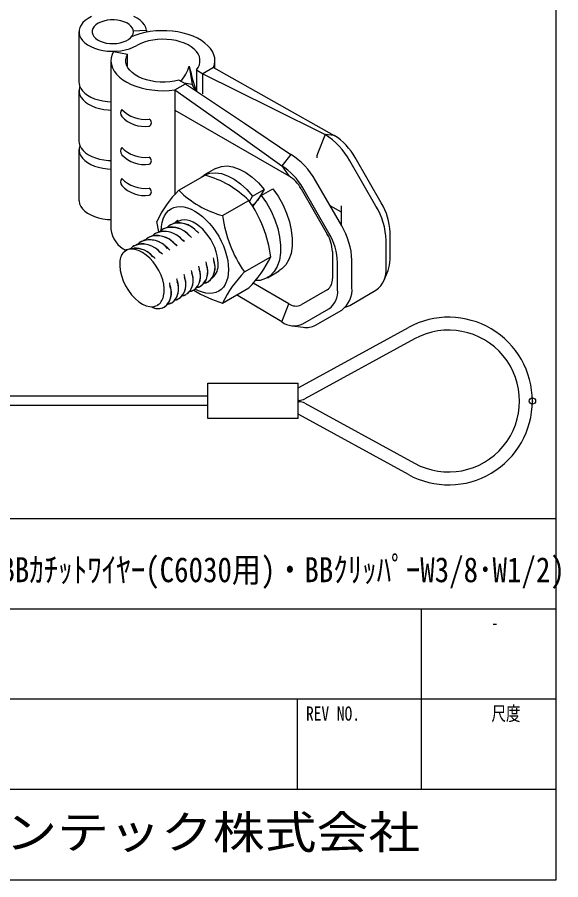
# Model space of a CAD drawing. Units: millimetres on the paper. Extents: x -141 to 141, y -97 to 98.
# Drawn here: x 98.7 to 140.9, y -97 to -30.1 of the extents above; entities that cross this region are included whole.
import ezdxf
from ezdxf.enums import TextEntityAlignment as Align

# ---------------------------------------------------------------- set-up
doc = ezdxf.new("R2010")
doc.units = ezdxf.units.MM
doc.header["$PDMODE"] = 32
doc.header["$PDSIZE"] = 0.5
doc.layers.add('0-0_文字･図枠･寸法', color=7, linetype='Continuous')
doc.layers.add('0-1_BBクリッパー', color=7, linetype='Continuous')
doc.styles.add('ＭＳ ゴシック', font='')
doc.styles.get('ＭＳ ゴシック').set_extended_font_data('MS Gothic')

msp = doc.modelspace()

# ---------------------------------------------------------------- linework, layer by layer
at = {"layer": '0-0_文字･図枠･寸法'}
for p, q in [((140.556, -97.034), (140.556, -24.784)), ((140.556, -76.034), (62.056, -76.034)), ((130.056, -76.034), (130.056, -90.034)), ((140.556, -83.034), (62.056, -83.034)), ((120.456, -83.034), (120.456, -90.034)), ((140.556, -90.034), (30.556, -90.034)), ((-141.444, -97.034), (140.556, -97.034))]:
    msp.add_line(p, q, dxfattribs=at)
msp.add_lwpolyline([(140.556, -69.034), (30.556, -69.034), (30.556, -97.034)], dxfattribs=at)
at = {"layer": '0-1_BBクリッパー'}
for p, q in [((103.514, -31.231), (103.514, -35.15)), ((107.731, -31.151), (108.751, -31.099)), ((108.751, -31.099), (108.751, -31.27)), ((107.603, -31.6), (107.603, -31.618)), ((106.195, -32.758), (107.29, -32.964)), ((107.725, -32.437), (107.992, -32.302)), ((107.29, -33.991), (107.29, -32.964)), ((105.997, -33.477), (105.997, -46.54)), ((113.95, -34.017), (113.135, -34.487)), ((113.95, -34.017), (123.315, -39.276)), ((114.06, -34.079), (114.06, -33.477)), ((112.627, -34.194), (112.627, -35.84)), ((112.627, -34.194), (113.135, -34.487)), ((113.135, -36.055), (113.135, -34.487)), ((110.964, -35.741), (111.778, -35.271)), ((111.778, -35.271), (111.269, -34.977)), ((112.551, -35.789), (112.291, -35.332)), ((103.514, -35.803), (103.514, -39.721)), ((110.964, -35.741), (110.964, -37.309)), ((110.964, -37.309), (110.964, -43.879)), ((110.964, -37.309), (119.793, -42.406)), ((122.609, -39.213), (122.026, -40.717)), ((123.315, -39.276), (122.609, -39.213)), ((103.514, -40.375), (103.514, -44.293)), ((119.95, -40.748), (119.245, -41.625)), ((126.558, -44.754), (124.529, -41.239)), ((126.976, -44.513), (124.946, -40.998)), ((114.118, -41.849), (113.213, -42.371)), ((119.245, -41.625), (119.793, -42.406)), ((111.261, -43.535), (113.297, -42.359)), ((123.899, -46.289), (121.87, -42.774)), ((116.991, -43.994), (117.896, -43.471)), ((117.896, -43.471), (117.369, -44.319)), ((120.753, -43.419), (122.783, -46.934)), ((122.906, -46.863), (120.876, -43.348)), ((116.741, -44.395), (116.991, -43.994)), ((117, -44.803), (117.664, -43.932)), ((117.641, -43.963), (117.611, -43.93)), ((114.657, -45.495), (116.693, -44.32)), ((117.159, -44.594), (116.945, -44.717)), ((123.881, -45.24), (122.999, -44.731)), ((123.881, -46.259), (123.881, -44.75)), ((109.715, -46.756), (109.563, -45.951)), ((111.178, -45.87), (111.169, -45.875)), ((110.047, -46.523), (110.038, -46.528)), ((110.612, -46.196), (110.603, -46.202)), ((127.652, -48.893), (127.652, -46.788)), ((108.35, -47.502), (108.341, -47.508)), ((108.916, -47.176), (108.907, -47.181)), ((109.481, -46.849), (109.472, -46.855)), ((127.353, -49.535), (127.353, -47.43)), ((107.215, -48.169), (106.944, -48.381)), ((107.21, -48.161), (107.035, -48.289)), ((107.219, -48.155), (107.21, -48.161)), ((107.396, -48.096), (107.331, -48.129)), ((107.784, -47.829), (107.775, -47.834)), ((113.952, -48.809), (113.946, -48.766)), ((116.355, -49.872), (118.391, -48.696)), ((123.18, -48.272), (123.18, -50.377)), ((112.821, -49.462), (112.814, -49.419)), ((113.387, -49.136), (113.38, -49.093)), ((123.582, -51.243), (123.582, -49.137)), ((124.694, -51.07), (124.694, -48.965)), ((111.69, -50.116), (111.683, -50.072)), ((112.256, -49.789), (112.249, -49.746)), ((118.133, -50.318), (119.038, -49.796)), ((127.175, -50.551), (127.5, -49.756)), ((110.559, -50.769), (110.552, -50.725)), ((111.125, -50.443), (111.118, -50.399)), ((113.545, -50.643), (113.554, -50.638)), ((119.793, -52.333), (117.026, -50.735)), ((112.413, -51.296), (112.422, -51.291)), ((112.979, -50.97), (112.988, -50.965)), ((114.657, -52.288), (116.693, -51.112)), ((122.783, -51.256), (120.753, -52.428)), ((124.529, -52.465), (126.558, -51.293)), ((111.282, -51.949), (111.291, -51.944)), ((111.848, -51.623), (111.857, -51.618)), ((119.245, -53.747), (115.747, -51.659)), ((109.645, -52.4), (109.708, -52.363)), ((109.707, -52.373), (109.651, -52.411)), ((109.659, -52.406), (109.701, -52.394)), ((109.678, -52.395), (109.678, -52.395)), ((110.151, -52.602), (110.16, -52.597)), ((110.717, -52.276), (110.726, -52.271)), ((119.245, -53.747), (119.793, -52.333)), ((120.876, -53.909), (122.906, -52.737)), ((121.87, -54), (123.899, -52.828)), ((120.068, -54.047), (120.918, -54.163)), ((120.568, -58.837), (129.073, -54.182)), ((129.553, -55.059), (121.048, -59.714)), ((113.526, -58.491), (120.526, -58.491)), ((113.526, -61.241), (113.526, -58.491)), ((120.526, -61.241), (120.526, -58.491)), ((120.526, -58.837), (120.568, -58.837)), ((83.699, -59.491), (113.526, -59.491)), ((120.568, -59.837), (120.526, -59.837)), ((120.526, -59.937), (120.568, -59.937)), ((121.048, -60.06), (129.553, -64.715)), ((113.526, -60.241), (83.699, -60.241)), ((120.526, -61.241), (113.526, -61.241)), ((120.568, -60.937), (120.526, -60.937)), ((129.073, -65.592), (120.568, -60.937))]:
    msp.add_line(p, q, dxfattribs=at)
for points in [[(104.486, -30.054), (104.226, -30.193), (104.001, -30.352), (103.815, -30.526), (103.672, -30.713), (103.573, -30.91), (103.522, -31.112), (103.518, -31.317), (103.562, -31.52), (103.653, -31.718), (103.789, -31.907), (103.969, -32.083), (104.188, -32.244), (104.442, -32.387), (104.728, -32.508), (105.039, -32.606), (105.37, -32.679), (105.716, -32.726), (106.069, -32.745), (106.423, -32.737), (106.772, -32.701), (107.109, -32.638), (107.429, -32.549), (107.725, -32.437)], [(108.751, -31.099), (108.696, -30.897), (108.595, -30.701), (108.448, -30.514), (108.26, -30.341), (108.032, -30.184), (107.77, -30.046)], [(113.95, -34.017), (114.028, -33.77), (114.059, -33.52), (114.044, -33.269), (113.981, -33.02), (113.873, -32.777), (113.72, -32.542), (113.524, -32.318), (113.287, -32.108), (113.013, -31.913), (112.704, -31.736), (112.363, -31.58), (111.996, -31.446), (111.605, -31.336), (111.196, -31.25), (110.774, -31.19), (110.343, -31.157), (109.908, -31.151), (109.475, -31.172), (109.048, -31.22), (108.632, -31.294), (108.233, -31.394), (107.855, -31.518), (107.582, -31.628)], [(112.627, -34.194), (112.763, -33.997), (112.856, -33.793), (112.902, -33.583), (112.902, -33.371), (112.855, -33.161), (112.763, -32.957), (112.626, -32.76), (112.448, -32.576), (112.23, -32.406), (111.976, -32.253), (111.691, -32.12), (111.379, -32.009), (111.045, -31.922), (110.695, -31.86), (110.333, -31.824), (109.967, -31.815), (109.602, -31.833), (109.244, -31.878), (108.898, -31.948), (108.571, -32.044), (108.267, -32.162), (107.992, -32.302)], [(106.195, -32.758), (106.08, -33.009), (106.014, -33.266), (105.998, -33.525), (106.032, -33.784), (106.116, -34.038), (106.249, -34.286), (106.428, -34.524), (106.652, -34.749), (106.918, -34.958), (107.223, -35.149), (107.563, -35.318), (107.933, -35.465), (108.329, -35.588), (108.747, -35.684), (109.18, -35.752), (109.624, -35.793), (110.073, -35.804), (110.521, -35.787), (110.964, -35.741)], [(111.269, -34.977), (110.924, -35.057), (110.563, -35.111), (110.193, -35.137), (109.82, -35.135), (109.451, -35.106), (109.092, -35.049), (108.748, -34.966), (108.426, -34.858), (108.13, -34.727), (107.867, -34.575), (107.639, -34.405), (107.452, -34.219), (107.307, -34.021), (107.209, -33.814), (107.157, -33.601), (107.153, -33.386), (107.198, -33.172), (107.29, -32.964)], [(112.065, -33.896), (112.291, -35.332), (111.685, -35.217)], [(113.135, -34.487), (118.441, -37.134), (122.609, -39.213)], [(103.514, -35.15), (103.518, -35.236), (103.562, -35.439), (103.653, -35.637), (103.789, -35.825), (103.969, -36.002), (104.188, -36.163), (104.442, -36.306), (104.728, -36.427), (105.039, -36.525), (105.37, -36.598), (105.716, -36.645), (105.997, -36.662)], [(111.778, -35.271), (116.354, -38.338), (119.95, -40.748)], [(103.575, -35.476), (103.553, -35.543), (103.516, -35.745), (103.526, -35.948), (103.583, -36.148), (103.686, -36.342), (103.832, -36.526), (104.021, -36.698), (104.247, -36.853), (104.507, -36.989), (104.797, -37.105), (105.11, -37.196), (105.442, -37.263), (105.787, -37.304), (105.997, -37.315)], [(110.964, -35.741), (115.601, -39.036), (119.245, -41.625)], [(103.514, -39.721), (103.526, -39.866), (103.583, -40.067), (103.686, -40.261), (103.832, -40.445), (104.021, -40.616), (104.247, -40.772), (104.507, -40.908), (104.797, -41.023), (105.11, -41.115), (105.442, -41.182), (105.787, -41.222), (105.997, -41.234)], [(103.575, -40.048), (103.573, -40.053), (103.522, -40.256), (103.518, -40.46), (103.562, -40.664), (103.653, -40.861), (103.789, -41.05), (103.969, -41.227), (104.188, -41.388), (104.442, -41.531), (104.728, -41.652), (105.039, -41.75), (105.37, -41.823), (105.716, -41.869), (105.997, -41.887)], [(122.026, -40.717), (121.981, -40.869), (121.965, -41.013)], [(114.123, -41.855), (114.179, -41.816), (114.57, -41.679), (115.005, -41.646), (115.466, -41.716), (115.949, -41.884), (116.452, -42.153), (116.956, -42.517), (117.443, -42.963), (117.896, -43.471)], [(113.006, -42.528), (113.274, -42.338), (113.665, -42.201), (114.1, -42.169), (114.561, -42.238), (115.044, -42.406), (115.547, -42.675), (116.051, -43.04), (116.538, -43.485), (116.991, -43.994)], [(117.664, -43.932), (118.569, -43.409), (118.968, -43.996), (119.322, -44.635), (119.617, -45.303), (119.841, -45.977), (119.989, -46.631), (120.062, -47.264), (120.055, -47.871), (119.968, -48.429), (119.802, -48.917), (119.567, -49.32), (119.264, -49.639), (119.031, -49.784)], [(117.664, -43.932), (118.063, -44.519), (118.417, -45.157), (118.712, -45.826), (118.936, -46.499), (119.084, -47.154), (119.157, -47.787), (119.15, -48.394), (119.063, -48.951), (118.897, -49.439), (118.662, -49.842), (118.359, -50.161), (117.989, -50.392), (117.563, -50.523), (117.187, -50.544)], [(103.514, -44.293), (103.518, -44.379), (103.562, -44.582), (103.653, -44.78), (103.789, -44.969), (103.969, -45.146), (104.188, -45.307), (104.442, -45.449), (104.728, -45.571), (105.039, -45.669), (105.37, -45.742), (105.716, -45.788), (105.997, -45.806)], [(109.895, -46.664), (109.911, -46.336), (109.96, -46.031), (110.041, -45.753), (110.153, -45.505), (110.295, -45.291), (110.464, -45.113), (110.66, -44.973), (110.878, -44.874), (111.117, -44.816), (111.373, -44.8), (111.644, -44.827), (111.926, -44.896), (112.214, -45.006), (112.507, -45.156), (112.799, -45.344), (113.088, -45.567), (113.37, -45.823), (113.64, -46.109), (113.897, -46.421), (114.136, -46.754), (114.354, -47.106), (114.549, -47.471), (114.719, -47.844), (114.86, -48.222), (114.973, -48.6), (115.054, -48.971), (115.103, -49.333), (115.119, -49.681), (115.103, -50.009), (115.054, -50.314), (114.973, -50.592), (114.86, -50.84), (114.719, -51.054), (114.549, -51.232), (114.354, -51.372), (114.136, -51.471), (113.897, -51.529), (113.64, -51.545), (113.37, -51.518)], [(111.143, -46.061), (110.842, -46.11), (110.657, -46.204)], [(111.175, -45.885), (111.076, -45.936), (110.922, -46.091)], [(111.155, -45.916), (111.06, -45.965), (110.937, -46.088)], [(114.317, -49.217), (114.3, -48.923), (114.25, -48.615), (114.167, -48.298), (114.053, -47.979), (113.911, -47.664), (113.742, -47.358), (113.551, -47.068), (113.34, -46.798), (113.113, -46.553), (112.875, -46.339), (112.63, -46.159), (112.383, -46.016), (112.139, -45.914), (111.901, -45.853), (111.674, -45.836), (111.463, -45.863), (111.272, -45.932), (111.103, -46.043), (111.096, -46.049)], [(110.012, -46.714), (109.711, -46.763), (109.526, -46.857)], [(110.043, -46.538), (109.945, -46.589), (109.79, -46.744)], [(110.024, -46.569), (109.928, -46.618), (109.806, -46.741)], [(110.577, -46.387), (110.277, -46.436), (110.092, -46.531)], [(110.609, -46.212), (110.511, -46.262), (110.356, -46.417)], [(110.589, -46.243), (110.494, -46.292), (110.371, -46.415)], [(112.816, -46.862), (112.742, -46.796), (112.668, -46.729)], [(112.823, -46.866), (112.714, -46.761), (112.674, -46.735)], [(108.347, -47.518), (108.248, -47.568), (108.094, -47.723)], [(108.881, -47.367), (108.58, -47.416), (108.395, -47.51)], [(108.912, -47.191), (108.814, -47.242), (108.659, -47.397)], [(108.892, -47.222), (108.797, -47.271), (108.675, -47.394)], [(109.446, -47.04), (109.146, -47.089), (108.961, -47.184)], [(109.478, -46.865), (109.379, -46.915), (109.225, -47.07)], [(109.458, -46.896), (109.363, -46.945), (109.24, -47.068)], [(111.684, -47.514), (111.609, -47.447), (111.534, -47.38)], [(111.692, -47.519), (111.583, -47.414), (111.543, -47.388)], [(112.249, -47.187), (112.175, -47.121), (112.1, -47.054)], [(112.257, -47.193), (112.148, -47.088), (112.109, -47.062)], [(110.083, -51.733), (110.132, -51.455), (110.136, -51.147), (110.094, -50.816), (110.01, -50.473), (109.882, -50.114), (109.715, -49.761), (109.509, -49.417), (109.273, -49.098), (109.013, -48.81), (108.736, -48.563), (108.439, -48.357), (108.141, -48.208), (107.851, -48.121), (107.576, -48.094), (107.304, -48.135)], [(107.781, -47.844), (107.683, -47.895), (107.528, -48.05)], [(107.761, -47.875), (107.666, -47.924), (107.543, -48.047)], [(108.315, -47.693), (108.014, -47.742), (107.83, -47.836)], [(108.327, -47.549), (108.232, -47.598), (108.109, -47.721)], [(110.555, -48.169), (110.481, -48.102), (110.405, -48.035)], [(110.56, -48.172), (110.452, -48.067), (110.412, -48.041)], [(111.119, -47.841), (111.045, -47.775), (110.969, -47.707)], [(111.126, -47.846), (111.017, -47.741), (110.978, -47.715)], [(109.429, -48.825), (109.32, -48.72), (109.279, -48.693)], [(109.43, -48.827), (109.355, -48.761), (109.28, -48.693)], [(109.992, -48.498), (109.918, -48.431), (109.842, -48.364)], [(109.995, -48.499), (109.886, -48.394), (109.846, -48.368)], [(113.988, -48.979), (113.967, -48.882), (113.947, -48.782)], [(106.685, -49.016), (106.672, -49.37), (106.712, -49.752), (106.804, -50.151), (106.946, -50.555), (107.129, -50.94), (107.351, -51.307), (107.6, -51.641), (107.874, -51.937), (108.158, -52.18), (108.451, -52.369), (108.733, -52.496), (109.006, -52.563), (109.26, -52.567), (109.488, -52.506), (109.569, -52.465)], [(112.856, -49.628), (112.835, -49.53), (112.815, -49.43)], [(113.422, -49.304), (113.401, -49.206), (113.381, -49.106)], [(111.723, -50.275), (111.703, -50.177), (111.682, -50.078)], [(112.289, -49.951), (112.269, -49.854), (112.248, -49.754)], [(110.591, -50.925), (110.572, -50.831), (110.552, -50.735)], [(111.157, -50.597), (111.137, -50.5), (111.116, -50.402)], [(113.004, -50.922), (113.085, -50.882), (113.261, -50.692)], [(113.222, -50.734), (113.372, -50.717), (113.539, -50.633)], [(113.227, -50.729), (113.339, -50.716), (113.499, -50.636)], [(113.569, -50.596), (113.651, -50.555), (113.827, -50.365)], [(111.873, -51.575), (111.954, -51.535), (112.13, -51.345)], [(112.091, -51.387), (112.241, -51.37), (112.408, -51.286)], [(112.096, -51.382), (112.207, -51.369), (112.367, -51.289)], [(112.438, -51.249), (112.519, -51.208), (112.696, -51.018)], [(113.37, -51.518), (113.088, -51.449), (112.799, -51.339), (112.53, -51.202)], [(112.657, -51.06), (112.806, -51.043), (112.973, -50.96)], [(112.661, -51.055), (112.773, -51.043), (112.933, -50.963)], [(110.741, -52.229), (110.823, -52.188), (110.999, -51.998)], [(110.96, -52.04), (111.109, -52.023), (111.277, -51.939)], [(110.965, -52.035), (111.076, -52.022), (111.236, -51.942)], [(111.307, -51.902), (111.388, -51.861), (111.565, -51.671)], [(111.526, -51.713), (111.675, -51.696), (111.842, -51.613)], [(111.53, -51.708), (111.642, -51.696), (111.803, -51.615)], [(110.176, -52.555), (110.257, -52.514), (110.433, -52.324)], [(110.399, -52.361), (110.511, -52.349), (110.67, -52.269)], [(110.406, -52.365), (110.544, -52.349), (110.711, -52.266)], [(124.187, -52.602), (124.331, -52.558), (124.529, -52.465)]]:
    msp.add_lwpolyline(points, dxfattribs=at)
msp.add_lwpolyline([(105.006, -30.578), (104.831, -30.698), (104.694, -30.833), (104.598, -30.979), (104.547, -31.133), (104.541, -31.29), (104.581, -31.445), (104.666, -31.593), (104.793, -31.732), (104.959, -31.856), (105.159, -31.962), (105.387, -32.047), (105.636, -32.108), (105.9, -32.144), (106.171, -32.154), (106.441, -32.138), (106.702, -32.095), (106.947, -32.027), (107.168, -31.937), (107.36, -31.826), (107.517, -31.698), (107.634, -31.557), (107.708, -31.406), (107.737, -31.251), (107.719, -31.094), (107.657, -30.942), (107.55, -30.798), (107.403, -30.666), (107.219, -30.551), (107.005, -30.455), (106.765, -30.382), (106.507, -30.333), (106.239, -30.309), (105.968, -30.313), (105.701, -30.342), (105.448, -30.398), (105.214, -30.477)], close=True, dxfattribs=at)
for centre, radius, start, end in [((109.571, -33.236), 2.579, 315.1881, 345.17455), ((136.263, -28.301), 24.836, 193.01863, 197.62383), ((107.186, -37.534), 0.451, 141.54147, 218.45853), ((108.681, -35.457), 2.578, 224.1836, 276.38279), ((108.636, -36.089), 2.495, 223.74639, 277.61033), ((108.834, -38.29), 0.302, 295.87211, 63.74514), ((119.678, -43.912), 5.539, 28.85561, 58.04532), ((120.823, -43.27), 4.708, 28.85562, 58.04532), ((107.186, -40.491), 0.451, 141.54147, 218.45853), ((108.681, -38.414), 2.578, 224.1836, 276.38279), ((108.636, -39.046), 2.495, 223.74639, 277.61033), ((117.019, -45.447), 5.539, 28.85561, 58.04532), ((108.834, -41.247), 0.302, 295.87211, 63.74514), ((116.753, -45.62), 4.708, 28.85562, 58.04532), ((107.186, -42.895), 0.451, 141.54147, 218.45853), ((108.681, -40.818), 2.578, 224.1836, 276.38279), ((111.216, -49.887), 7.81, 45.46392, 74.54145), ((118.328, -44.756), 2.769, 28.85561, 58.04532), ((108.636, -41.45), 2.495, 223.74639, 277.61033), ((108.834, -43.651), 0.302, 295.87211, 63.74514), ((116.992, -49.367), 8.176, 134.49537, 155.30328), ((116.645, -38.131), 7.628, 225.10876, 254.89661), ((108.839, -49.885), 9.626, 7.09279, 35.31857), ((121.817, -47.619), 5.539, 1.9565, 31.14372), ((122.946, -46.948), 4.708, 1.95652, 31.14371), ((124.21, -44.307), 9.626, 187.09276, 215.3186), ((111.275, -47.846), 1.767, 38.90036, 111.83855), ((111.166, -48.068), 2.011, 41.70254, 90.02134), ((107.989, -46.358), 2, 185.2096, 246.33207), ((110.144, -48.5), 1.767, 38.90039, 111.83823), ((110.036, -48.718), 2.008, 41.74263, 90.0356), ((110.71, -48.173), 1.767, 38.90057, 111.84255), ((110.601, -48.392), 2.009, 41.72996, 90.03163), ((119.158, -49.154), 5.539, 1.9565, 31.14372), ((109.013, -49.153), 1.767, 38.90041, 111.83876), ((108.904, -49.373), 2.01, 41.71277, 90.0254), ((109.578, -48.826), 1.767, 38.90047, 111.84152), ((109.47, -49.045), 2.008, 41.73661, 90.03356), ((120.412, -48.367), 2.77, 1.95653, 31.14369), ((118.876, -49.298), 4.708, 1.95652, 31.14371), ((107.529, -48.851), 0.75, 107.44259, 141.25654), ((107.882, -49.806), 1.767, 38.90038, 111.84028), ((107.775, -50.024), 2.008, 41.50269, 90.09206), ((108.447, -49.479), 1.767, 38.90047, 111.84029), ((108.338, -49.702), 2.013, 41.67386, 90.01067), ((107.928, -49.146), 1.25, 150.01927, 174.03439), ((107.768, -49.065), 1.071, 140.30939, 149.4894), ((110.257, -44.784), 9.026, 315.48467, 334.31399), ((112.146, -49.87), 1.369, 307.64683, 23.46532), ((111.871, -49.839), 1.635, 329.149, 19.18149), ((112.71, -49.543), 1.371, 307.67691, 23.53333), ((112.439, -49.513), 1.633, 329.1359, 19.14942), ((113, -49.338), 1.322, 310.82796, 5.22779), ((125.38, -48.938), 2.272, 338.89352, 1.14127), ((111.015, -50.523), 1.369, 307.65203, 23.47171), ((110.735, -50.491), 1.639, 329.18643, 19.27098), ((111.578, -50.195), 1.372, 307.68749, 23.56278), ((111.303, -50.165), 1.637, 329.16779, 19.22663), ((122.792, -56.2), 9.026, 135.48464, 154.31401), ((125.431, -49.724), 1.931, 305.69803, 5.62039), ((109.883, -51.176), 1.37, 307.66055, 23.48727), ((109.598, -51.142), 1.645, 329.2324, 19.38098), ((110.448, -50.849), 1.371, 307.66933, 23.52168), ((110.167, -50.816), 1.642, 329.20632, 19.31883), ((122.219, -50.472), 0.966, 305.6981, 5.62033), ((109.318, -51.502), 1.37, 307.65435, 23.487), ((109.034, -51.468), 1.644, 329.22365, 19.35997), ((117.097, -43.835), 8.798, 237.87116, 253.9008), ((121.948, -51.403), 1.642, 305.69805, 5.62035), ((122.772, -51.26), 1.931, 305.69803, 5.62039), ((109.153, -51.653), 0.91, 311.40056, 338.39809), ((108.169, -51.244), 1.976, 337.88068, 345.67904), ((109.644, -51.743), 0.969, 238.03706, 298.47251), ((109.675, -51.736), 0.977, 238.12039, 298.74952), ((108.962, -51.389), 1.236, 299.45441, 309.94487), ((120.356, -51.548), 0.966, 234.38182, 294.31395), ((132.195, -59.887), 6.503, 0, 118.69139), ((120.201, -52.413), 1.641, 234.38185, 294.31393), ((121.156, -52.69), 1.492, 260.83696, 298.58936), ((132.195, -59.887), 5.503, 241.30861, 118.69139), ((120.568, -58.837), 1, 270, 298.69138), ((120.568, -60.937), 1, 61.30862, 90), ((132.195, -59.887), 6.503, 241.30861, 0)]:
    msp.add_arc(centre, radius, start, end, dxfattribs=at)
msp.add_point((138.699, -59.887), dxfattribs=at)

# ---------------------------------------------------------------- texts
at = {"layer": '0-0_文字･図枠･寸法', "style": 'ＭＳ ゴシック'}
for s, height, width, p in [('天井落下防止金具取付イメージ図(BBｶﾁｯﾄﾜｲﾔｰ(C6030用)・BBｸﾘｯﾊﾟｰW3/8･W1/2)', 1.94, 0.85, (62.552, -74.527)), ('-', 1.1, 0.65, (135.535, -77.967)), ('REV NO.', 1.1, 0.8, (121.131, -85.018)), ('尺度', 1.1, 0.75, (135.524, -85.018)), ('日栄インテック株式会社', 2.566, 1.15, (85.719, -95.398))]:
    msp.add_text(s, height=height, dxfattribs=dict(at, width=width)).set_placement(p, align=Align.BOTTOM_LEFT)

doc.saveas('drawing.dxf')
